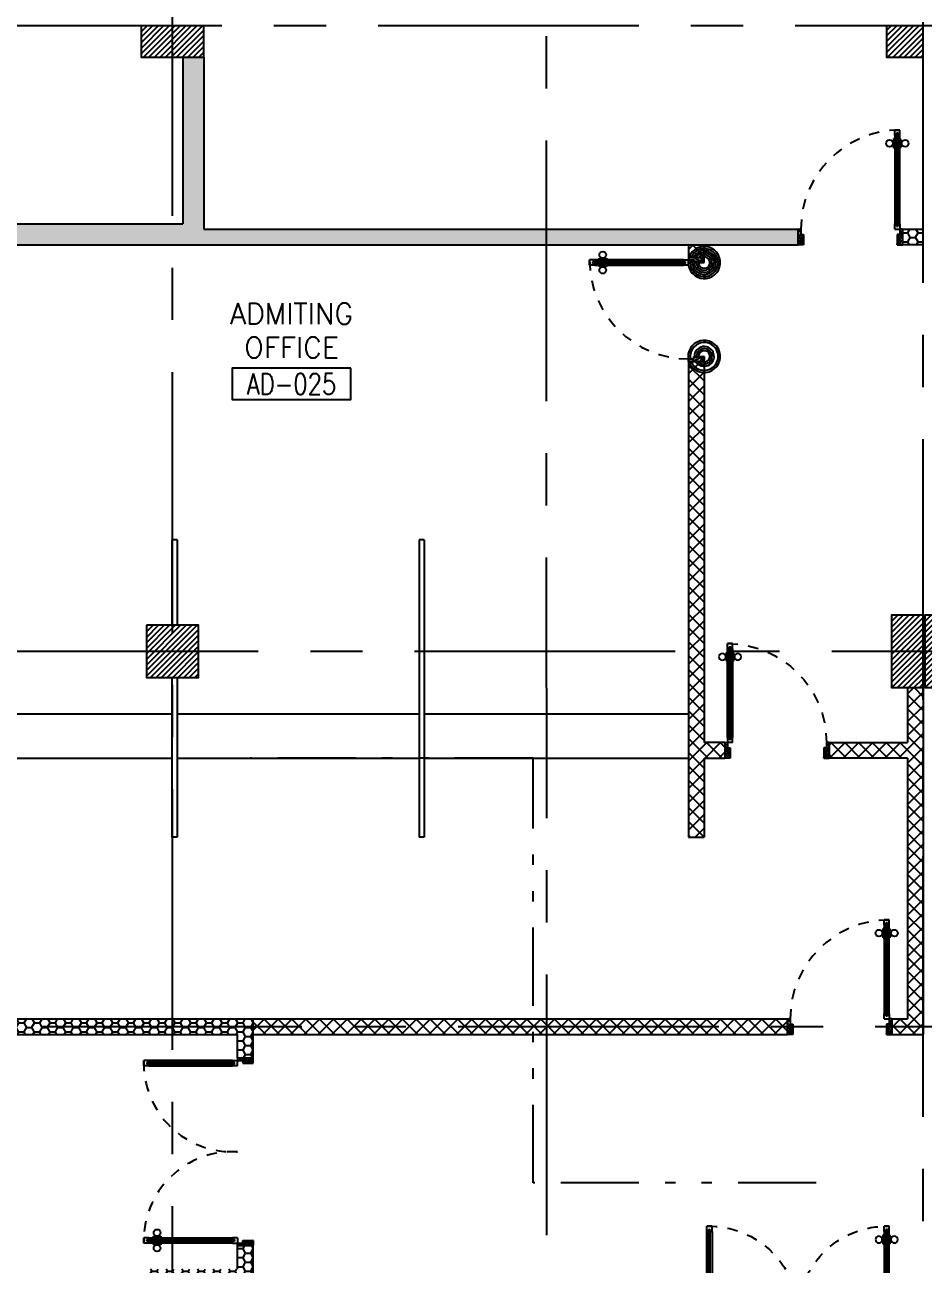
# Model space of a CAD drawing. Extents: x 417866.9 to 417960.2, y 43448 to 43538.2.
# Drawn here: x 417897.28 to 417905.91, y 43482.59 to 43494.48 of the extents above; entities that cross this region are included whole.
import ezdxf
from ezdxf.enums import TextEntityAlignment as Align

# ---------------------------------------------------------------- set-up
doc = ezdxf.new("R2010")
doc.units = 0
doc.header["$MEASUREMENT"] = 0
for name, pattern in [('2DASHES', [1.7, 0.75, -0.25, 0.1, -0.25, 0.1, -0.25]), ('CENTERX2', [4, 2.5, -0.5, 0.5, -0.5]), ('HIDDEN', [0.375, 0.25, -0.125])]:
    doc.linetypes.add(name, pattern=pattern)
doc.layers.get('0').update_dxf_attribs({"linetype": 'CONTINUOUS'})
for name, color, linetype in [('AXES', 11, 'CENTERX2'), ('COL', 2, 'CONTINUOUS'), ('DOOR', 4, 'CONTINUOUS'), ('EJ', 8, 'CONTINUOUS'), ('HAT', 8, 'CONTINUOUS'), ('IND-ES-L', 6, '2DASHES'), ('PART', 9, 'CONTINUOUS'), ('RM-BOX', 2, 'CONTINUOUS'), ('RM-NAME', 2, 'CONTINUOUS'), ('RM-NO', 2, 'CONTINUOUS'), ('WALL', 2, 'CONTINUOUS'), ('WallType', 11, 'CONTINUOUS'), ('WallType2', 3, 'CONTINUOUS')]:
    doc.layers.add(name, color=color, linetype=linetype)
doc.styles.add('ROMANS', font='ROMANS.shx', dxfattribs={"width": 0.6})
pattern_1 = [(0, (0, 0), (0.075, 0.04330127), [0.05, -0.1]), (120, (0, 0), (-0.074999999836, 0.043301270284), [0.05, -0.1]), (60, (0, 0), (1.64e-10, 0.086602540284), [-0.1, 0.05])]
pattern_2 = [(45, (0, 0), (-0.066291260736, 0.066291260736), []), (135, (0, 0), (-0.066291260736, -0.066291260736), [])]

# ---------------------------------------------------------------- blocks, each defined once
blk = doc.blocks.new('A$C272A55A0')
at = {"layer": 'DOOR', "color": 0, "linetype": 'ByBlock'}
for p, q in [((0, 900), (0, 1050)), ((50, 1050), (0, 1050)), ((50, 950), (50, 1050)), ((1750, 950), (1750, 1050)), ((1750, 1050), (1800, 1050)), ((1800, 1050), (1800, 900)), ((0, 900), (25, 900)), ((25, 950), (50, 950)), ((25, 900), (25, 950)), ((75, 900), (25, 900)), ((25, 850), (25, 900)), ((42, 850), (25, 850)), ((58, 870), (42, 870)), ((42, 870), (42, 850)), ((58, 850), (58, 870)), ((75, 850), (58, 850)), ((75, 900), (75, 850)), ((1725, 900), (1775, 900)), ((1725, 900), (1725, 850)), ((1725, 850), (1742, 850)), ((1742, 870), (1758, 870)), ((1742, 850), (1742, 870)), ((1775, 950), (1750, 950)), ((1758, 870), (1758, 850)), ((1758, 850), (1775, 850)), ((1775, 900), (1775, 950)), ((1800, 900), (1775, 900)), ((1775, 850), (1775, 900)), ((1718, 160), (1709, 160)), ((1709, 95), (1709, 160)), ((1725, 173), (1718, 173)), ((1718, 173), (1718, 83)), ((1718, 95), (1718, 160)), ((1775, 173), (1782, 173)), ((1782, 173), (1782, 83)), ((1782, 160), (1791, 160)), ((1782, 95), (1782, 160)), ((1791, 95), (1791, 160)), ((25, 50), (42, 50)), ((25, 50), (25, 0)), ((25, 0), (75, 0)), ((75, 0), (25, 0)), ((42, 50), (42, 30)), ((42, 30), (58, 30)), ((58, 50), (75, 50)), ((58, 50), (58, 30)), ((75, 50), (75, 0)), ((1718, 95), (1709, 95)), ((1725, 83), (1718, 83)), ((1742, 50), (1725, 50)), ((1725, 50), (1725, 0)), ((1775, 0), (1725, 0)), ((1725, 0), (1775, 0)), ((1742, 50), (1742, 30)), ((1758, 30), (1742, 30)), ((1775, 50), (1758, 50)), ((1758, 50), (1758, 30)), ((1775, 83), (1782, 83)), ((1775, 50), (1775, 0)), ((1782, 95), (1791, 95))]:
    blk.add_line(p, q, dxfattribs=at)
at = {"layer": 'DOOR', "color": 9, "linetype": 'ByBlock'}
for p, q in [((50, 1050), (0, 1010)), ((50, 1050), (0, 937)), ((50, 1050), (37, 950)), ((1750, 1050), (1800, 1010)), ((1750, 1050), (1800, 937)), ((1750, 1050), (1763, 950))]:
    blk.add_line(p, q, dxfattribs=at)
at = {"layer": 'DOOR', "linetype": 'ByBlock'}
for p, q in [((25, 850), (25, 50)), ((42, 850), (42, 50)), ((58, 850), (58, 50)), ((75, 50), (75, 850)), ((1725, 50), (1725, 850)), ((1742, 850), (1742, 50)), ((1758, 850), (1758, 50)), ((1775, 850), (1775, 50))]:
    blk.add_line(p, q, dxfattribs=at)
at = {"layer": 'DOOR', "color": 0, "linetype": 'ByBlock'}
for centre in [(1676, 128), (1824, 128)]:
    blk.add_circle(centre, 32.4, dxfattribs=at)
at = {"layer": 'DOOR', "color": 9, "linetype": 'ByBlock'}
for centre, radius, start, end in [((50, 1050), 54.4, 203.2074, 270), ((50, 1050), 74.4, 227.7764, 270), ((50, 1050), 94.4, 238.0182, 270), ((50, 1050), 34.4, 180, 270), ((50, 1050), 14.4, 180, 270), ((1750, 1050), 14.4, 270, 0), ((1750, 1050), 34.4, 270, 0), ((1750, 1050), 54.4, 270, 336.7926), ((1750, 1050), 74.4, 270, 312.2236), ((1750, 1050), 94.4, 270, 301.9818), ((50, 1050), 114, 244.0838, 257.3774), ((50, 1050), 134, 248.1598, 259.28), ((50, 1050), 154, 251.1053, 256.2858), ((1750, 1050), 114, 282.6226, 295.9162), ((1750, 1050), 134, 280.72, 291.8402), ((1750, 1050), 154, 283.7142, 288.8947)]:
    blk.add_arc(centre, radius, start, end, dxfattribs=at)
at = {"layer": 'DOOR', "linetype": 'HIDDEN', "ltscale": 0.5}
for centre, start, end in [((50, 851), 268.3174, 3.2965), ((1750, 851), 176.7035, 271.6826)]:
    blk.add_arc(centre, 851, start, end, dxfattribs=at)
at = {"layer": 'WALL', "linetype": 'ByBlock'}
blk.add_line((1800, 900), (1800, 1050), dxfattribs=at)
blk = doc.blocks.new('COL50')
at = {"layer": 'COL'}
blk.add_lwpolyline([(-250, 250), (-250, -250), (250, -250), (250, 250)], close=True, dxfattribs=at)
blk = doc.blocks.new('*X93')
at = {"color": 0}
for p, q in [((203889, 32274), (204376, 32761)), ((203889, 32327), (204323, 32761)), ((203889, 32380), (204270, 32761)), ((203889, 32433), (204217, 32761)), ((203889, 32486), (204164, 32761)), ((203889, 32539), (204111, 32761)), ((203889, 32592), (204058, 32761)), ((203889, 32645), (204005, 32761)), ((203889, 32698), (203952, 32761)), ((203889, 32751), (203899, 32761)), ((203929, 32261), (204389, 32721)), ((203982, 32261), (204389, 32668)), ((204035, 32261), (204389, 32615)), ((204088, 32261), (204389, 32562)), ((204141, 32261), (204389, 32509)), ((204194, 32261), (204389, 32456)), ((204247, 32261), (204389, 32403)), ((204300, 32261), (204389, 32349)), ((204353, 32261), (204389, 32296))]:
    blk.add_line(p, q, dxfattribs=at)
blk = doc.blocks.new('C11')
at = {"layer": 'HAT'}
h = blk.add_hatch(dxfattribs=at)
h.set_pattern_fill('ANSI31', color=256, scale=300, style=0)
h.set_pattern_definition([(45, (-383765.23, -62181), (-26.5165043, 26.5165043), [])])
h.paths.add_polyline_path([(-20, 350), (-20, 700), (-320, 700), (-320, 350)])
h.paths.add_polyline_path([(-320, 0), (-20, 0), (-20, 350), (-320, 350)])
h = blk.add_hatch(dxfattribs=at)
h.set_pattern_fill('ANSI31', color=256, scale=300, style=0)
h.set_pattern_definition([(45, (-383445.23, -62181), (-26.5165043, 26.5165043), [])])
h.paths.add_polyline_path([(300, 350), (300, 700), (0, 700), (0, 350)])
h.paths.add_polyline_path([(0, 0), (300, 0), (300, 350), (0, 350)])
at = {"layer": 'COL'}
for points in [[(-20, 700), (-20, 0), (-320, 0), (-320, 700)], [(300, 700), (300, 0), (0, 0), (0, 700)]]:
    blk.add_lwpolyline(points, close=True, dxfattribs=at)
blk = doc.blocks.new('RM1')
at = {"layer": 'RM-BOX'}
blk.add_lwpolyline([(570, -200), (-570, -200), (-570, -500), (570, -500)], close=True, dxfattribs=at)
at = {"layer": 'RM-NAME', "style": 'ROMANS'}
for tag, p in [('ROOMNAME1', (0, 324)), ('ROOMNAME2', (0, 0))]:
    blk.add_attdef(tag, text='', height=200, dxfattribs=at).set_placement(p, align=Align.MIDDLE)
at = {"layer": 'RM-NO', "style": 'ROMANS', "width": 0.8}
blk.add_attdef('ROOMNO', text='', height=200, dxfattribs=at).set_placement((0, -350), align=Align.MIDDLE)
blk = doc.blocks.new('DOOR1000')
at = {"layer": 'DOOR', "color": 7, "linetype": 'ByBlock'}
for p, q in [((-150, 0), (0, 0)), ((-150, 0), (-150, -25)), ((0, -50), (-114, 0)), ((0, -50), (-40, 0)), ((0, -50), (0, 0)), ((-1100, -25), (-1100, -75)), ((-1100, -75), (-1100, -25)), ((-1050, -25), (-1100, -25)), ((-1050, -75), (-1100, -75)), ((-1070, -42), (-1070, -58)), ((-1050, -42), (-1070, -42)), ((-1050, -58), (-1070, -58)), ((-1050, -25), (-1050, -42)), ((-1050, -58), (-1050, -75)), ((-1018, -25), (-1018, -18)), ((-928, -18), (-1018, -18)), ((-1018, -75), (-1018, -82)), ((-928, -82), (-1018, -82)), ((-1005, -18), (-1005, -9)), ((-1005, -9), (-940, -9)), ((-1005, -18), (-940, -18)), ((-1005, -82), (-1005, -91)), ((-1005, -82), (-940, -82)), ((-1005, -91), (-940, -91)), ((-940, -18), (-940, -9)), ((-940, -82), (-940, -91)), ((-928, -25), (-928, -18)), ((-928, -75), (-928, -82)), ((-200, -25), (-150, -25)), ((-200, -42), (-200, -25)), ((-180, -42), (-200, -42)), ((-200, -58), (-180, -58)), ((-200, -75), (-200, -58)), ((-150, -75), (-200, -75)), ((-180, -58), (-180, -42)), ((-150, -25), (-100, -25)), ((-150, -75), (-150, -25)), ((-100, -25), (-100, -50)), ((0, -50), (-100, -37)), ((-100, -50), (0, -50)), ((0, -950), (-114, -1000)), ((-100, -975), (-100, -950)), ((0, -950), (-100, -963)), ((-100, -950), (0, -950)), ((0, -950), (-40, -1000)), ((0, -950), (0, -1000)), ((-150, -975), (-100, -975)), ((-150, -1000), (-150, -975)), ((-150, -1000), (0, -1000)), ((0, -1000), (-150, -1000))]:
    blk.add_line(p, q, dxfattribs=at)
at = {"layer": 'DOOR', "linetype": 'ByBlock'}
for p, q in [((-200, -25), (-1050, -25)), ((-200, -42), (-1050, -42)), ((-200, -58), (-1050, -58)), ((-1050, -75), (-200, -75))]:
    blk.add_line(p, q, dxfattribs=at)
at = {"layer": 'DOOR', "color": 7, "linetype": 'ByBlock'}
for centre in [(-973, 24), (-973, -124)]:
    blk.add_circle(centre, 32.4, dxfattribs=at)
for centre, radius, start, end in [((0, -50), 154, 161.1053, 166.2858), ((0, -50), 94.4, 148.0182, 180), ((0, -50), 134, 158.1598, 169.28), ((0, -50), 114, 154.0838, 167.3774), ((0, -50), 74.4, 137.7764, 180), ((0, -50), 54.4, 113.2074, 180), ((0, -50), 34.4, 90, 180), ((0, -50), 14.4, 90, 180), ((0, -950), 94.4, 180, 211.9818), ((0, -950), 74.4, 180, 222.2236), ((0, -950), 54.4, 180, 246.7926), ((0, -950), 34.4, 180, 270), ((0, -950), 14.4, 180, 270), ((0, -950), 154, 193.7142, 198.8947), ((0, -950), 134, 190.72, 201.8402)]:
    blk.add_arc(centre, radius, start, end, dxfattribs=at)
at = {"layer": 'DOOR', "linetype": 'HIDDEN', "ltscale": 0.5}
blk.add_arc((-150, -25), 950, 180, 270, dxfattribs=at)

msp = doc.modelspace()

# ---------------------------------------------------------------- hatches: boundary and pattern name
at = {"layer": 'HAT'}
h = msp.add_hatch(dxfattribs=at)
h.set_pattern_fill('ANSI31', color=256, scale=0.3, style=0)
h.set_pattern_definition([(45, (417540.151385, 43455.643322), (-0.0265165043, 0.0265165043), [])])
h.paths.add_polyline_path([(417898.6966, 43494.1743), (417898.6966, 43494.4743), (417898.3966, 43494.4743), (417898.3966, 43494.1743)])
h.paths.add_polyline_path([(417898.9966, 43494.1743), (417898.9966, 43494.4743), (417898.6966, 43494.4743), (417898.6966, 43494.1743)])
h = msp.add_hatch(dxfattribs=at)
h.set_pattern_fill('ANSI31', color=256, scale=0.3, style=0)
h.set_pattern_definition([(45, (417522.151385, 43455.643322), (-0.0265165043, 0.0265165043), [])])
h.paths.add_polyline_path([(417905.5466, 43494.1743), (417905.8966, 43494.1743), (417905.8966, 43494.4743), (417905.5466, 43494.4743)])
at = {"layer": 'WallType'}
h = msp.add_hatch(dxfattribs=at)
h.set_pattern_fill('ANSI37', color=256, scale=0.75, style=0)
h.set_pattern_definition(pattern_2)
h.paths.add_polyline_path([(417903.7966, 43492.3743), (417903.6466, 43492.3743), (417903.6466, 43492.2539), (417903.7966, 43492.2539)])
h = msp.add_hatch(dxfattribs=at)
h.set_pattern_fill('ANSI37', color=256, scale=0.75, style=0)
h.set_pattern_definition(pattern_2)
h.paths.add_polyline_path([(417903.7966, 43491.2539), (417903.6466, 43491.2539), (417903.6466, 43486.6933), (417903.7966, 43486.6933), (417903.7966, 43487.4493), (417903.9943, 43487.4493), (417903.9943, 43487.5993), (417903.8943, 43487.5993), (417903.7966, 43487.5993)])
h = msp.add_hatch(dxfattribs=at)
h.set_pattern_fill('ANSI37', color=256, scale=0.75, style=0)
h.set_pattern_definition(pattern_2)
h.paths.add_polyline_path([(417902.156, 43484.9493), (417899.4716, 43484.9493), (417899.4716, 43484.7993), (417902.156, 43484.7993)])
h.paths.add_polyline_path([(417904.5966, 43484.9493), (417902.156, 43484.9493), (417902.156, 43484.7993), (417904.5966, 43484.7993)])
h.paths.add_polyline_path([(417905.8966, 43488.1243), (417905.7466, 43488.1243), (417905.7466, 43487.5993), (417904.9943, 43487.5993), (417904.9943, 43487.4493), (417905.7466, 43487.4493), (417905.7466, 43484.9493), (417905.5966, 43484.9493), (417905.5966, 43484.7993), (417905.8966, 43484.7993)])
at = {"layer": 'WallType2'}
h = msp.add_hatch(dxfattribs=at)
h.set_pattern_fill('HONEY', color=256, scale=0.4, style=0)
h.set_pattern_definition(pattern_1)
h.paths.add_polyline_path([(417904.6989, 43492.5243), (417898.9966, 43492.5243), (417898.9966, 43494.1743), (417898.7966, 43494.1743), (417898.7966, 43492.5743), (417896.0966, 43492.5743), (417896.0966, 43492.3743), (417903.7966, 43492.3743), (417903.7966, 43492.3743), (417904.6989, 43492.3743)])
h = msp.add_hatch(dxfattribs=at)
h.set_pattern_fill('HONEY', color=256, scale=0.4, style=0)
h.set_pattern_definition(pattern_1)
h.paths.add_polyline_path([(417905.8966, 43492.5243), (417905.6989, 43492.5243), (417905.6989, 43492.3743), (417905.8966, 43492.3743)])
h = msp.add_hatch(dxfattribs=at)
h.set_pattern_fill('HONEY', color=256, scale=0.4, style=0)
h.set_pattern_definition(pattern_1)
h.paths.add_polyline_path([(417896.0966, 43485.9743), (417895.8966, 43485.9743), (417895.8966, 43485.7243), (417895.8966, 43484.7993), (417899.3216, 43484.7993), (417899.3216, 43484.5743), (417899.4716, 43484.5743), (417899.4716, 43484.9493), (417896.0966, 43484.9493)])
h.paths.add_polyline_path([(417896.0966, 43487.1743), (417895.8966, 43487.1743), (417895.8966, 43486.2243), (417896.0966, 43486.2243), (417896.0966, 43486.2257)])
h = msp.add_hatch(dxfattribs=at)
h.set_pattern_fill('HONEY', color=256, scale=0.4, style=0)
h.set_pattern_definition(pattern_1)
h.paths.add_polyline_path([(417898.5966, 43482.3993), (417899.4716, 43482.3993), (417899.4716, 43482.7743), (417899.3216, 43482.7743), (417899.3216, 43482.5493), (417898.4466, 43482.5493), (417898.4466, 43481.5243), (417898.5966, 43481.5243)])

# ---------------------------------------------------------------- linework, layer by layer
at = {"layer": 'AXES'}
for p, q in [((417898.6966, 43448.6529), (417898.6966, 43537.5491)), ((417905.8966, 43460.01), (417905.8966, 43537.1991)), ((417902.2966, 43466.8743), (417902.2678, 43525.6943)), ((417959.1694, 43494.4743), (417889.6966, 43494.4743)), ((417959.5194, 43488.4743), (417889.6966, 43488.4743)), ((417947.9366, 43484.8743), (417873.4766, 43484.8743))]:
    msp.add_line(p, q, dxfattribs=at)
at = {"layer": 'COL'}
for points in [[(417898.9966, 43494.4743), (417898.3966, 43494.4743), (417898.3966, 43494.1743), (417898.9966, 43494.1743)], [(417905.5466, 43494.4743), (417905.5466, 43494.1743), (417905.8966, 43494.1743), (417905.8966, 43494.4743)]]:
    msp.add_lwpolyline(points, close=True, dxfattribs=at)
at = {"layer": 'IND-ES-L'}
msp.add_lwpolyline([(417904.8712, 43483.3754), (417902.156, 43483.3754), (417902.156, 43487.4504), (417899.4408, 43487.4504)], dxfattribs=at)
at = {"layer": 'PART'}
for p, q in [((417898.6908, 43489.5436), (417898.6908, 43488.7243)), ((417898.7408, 43489.5436), (417898.6908, 43489.5436)), ((417898.7408, 43489.5436), (417898.7408, 43488.7243)), ((417901.0623, 43489.5436), (417901.0623, 43486.6937)), ((417901.1123, 43489.5436), (417901.0623, 43489.5436)), ((417901.1123, 43489.5436), (417901.1123, 43486.6937)), ((417898.6908, 43488.2243), (417898.6908, 43486.6937)), ((417898.7408, 43488.2243), (417898.7408, 43486.6937)), ((417896.0966, 43487.8743), (417898.6908, 43487.8743)), ((417898.7408, 43487.8743), (417901.0623, 43487.8743)), ((417901.1123, 43487.8743), (417903.6466, 43487.8743)), ((417896.0966, 43487.4493), (417898.6908, 43487.4493)), ((417898.7408, 43487.4493), (417901.0623, 43487.4493)), ((417901.1123, 43487.4493), (417903.6466, 43487.4493)), ((417898.7408, 43486.6937), (417898.6908, 43486.6937)), ((417901.1123, 43486.6937), (417901.0623, 43486.6937))]:
    msp.add_line(p, q, dxfattribs=at)
at = {"layer": 'WALL'}
for p, q in [((417898.7966, 43494.1743), (417898.7966, 43492.5743)), ((417898.9966, 43494.1743), (417898.9966, 43492.5243)), ((417896.0966, 43492.5743), (417898.7966, 43492.5743)), ((417898.9966, 43492.5243), (417904.6989, 43492.5243)), ((417904.6989, 43492.5243), (417904.6989, 43492.3743)), ((417905.6989, 43492.5243), (417905.6989, 43492.3743)), ((417905.6989, 43492.5243), (417905.8966, 43492.5243)), ((417905.6989, 43492.5243), (417905.799, 43492.5243)), ((417896.0966, 43492.3743), (417903.7966, 43492.3743)), ((417903.6466, 43492.3743), (417903.6466, 43492.2539)), ((417903.6466, 43492.3743), (417903.6466, 43492.2539)), ((417903.7966, 43492.3743), (417903.7966, 43492.2539)), ((417903.7966, 43492.3743), (417904.6989, 43492.3743)), ((417903.7966, 43492.3743), (417903.7966, 43492.2539)), ((417905.8966, 43492.3743), (417905.6989, 43492.3743)), ((417903.6466, 43492.2539), (417903.7966, 43492.2539)), ((417903.6466, 43491.2539), (417903.7966, 43491.2539)), ((417903.6466, 43491.2539), (417903.6466, 43486.6933)), ((417903.7966, 43491.2539), (417903.7966, 43487.5993)), ((417905.8966, 43488.2243), (417905.8966, 43484.7993)), ((417905.7466, 43488.1243), (417905.7466, 43487.5993)), ((417903.9943, 43487.5993), (417903.7966, 43487.5993)), ((417903.9943, 43487.5993), (417903.8943, 43487.5993)), ((417903.9943, 43487.5993), (417903.9943, 43487.4493)), ((417904.9943, 43487.5993), (417904.9943, 43487.4493)), ((417904.9943, 43487.5993), (417904.9943, 43487.4493)), ((417904.9943, 43487.5993), (417905.7466, 43487.5993)), ((417904.9943, 43487.5993), (417905.0943, 43487.5993)), ((417903.7966, 43487.4493), (417903.9943, 43487.4493)), ((417903.7966, 43487.4493), (417903.7966, 43486.6933)), ((417905.7466, 43487.4493), (417904.9943, 43487.4493)), ((417905.7466, 43487.4493), (417905.7466, 43484.9493)), ((417903.6466, 43486.6933), (417903.7966, 43486.6933)), ((417896.0966, 43484.9493), (417904.5966, 43484.9493)), ((417899.4716, 43484.5743), (417899.4716, 43484.9493)), ((417904.5966, 43484.9493), (417904.5966, 43484.7993)), ((417904.5966, 43484.9493), (417904.5966, 43484.7993)), ((417905.5966, 43484.7993), (417905.5966, 43484.9493)), ((417905.5966, 43484.9493), (417905.7466, 43484.9493)), ((417905.5966, 43484.9493), (417905.5966, 43484.7993)), ((417905.5966, 43484.9493), (417905.6967, 43484.9493)), ((417895.8966, 43484.7993), (417899.3216, 43484.7993)), ((417899.3216, 43484.5743), (417899.3216, 43484.7993)), ((417899.4716, 43484.7993), (417904.5966, 43484.7993)), ((417905.5966, 43484.7993), (417905.8966, 43484.7993)), ((417899.3216, 43484.5743), (417899.4716, 43484.5743)), ((417899.3216, 43482.5493), (417899.3216, 43482.7743)), ((417899.3216, 43482.7743), (417899.4716, 43482.7743)), ((417899.4716, 43482.3993), (417899.4716, 43482.7743))]:
    msp.add_line(p, q, dxfattribs=at)

# ---------------------------------------------------------------- block references
at = {"layer": 'COL', "xscale": 0.001000000047497451, "yscale": 0.0009999999892897904, "zscale": 0.001}
msp.add_blockref('COL50', (417898.6966, 43488.4743), dxfattribs=at)
at = {"layer": 'DOOR', "yscale": 0.0009999999892897904, "zscale": 0.001}
for p, xscale, rotation in [((417905.6989, 43492.3743), 0.0009999999892897904, 270), ((417903.9943, 43487.4493), -0.0009999999892897904, 90), ((417905.5966, 43484.7993), 0.0009999999892897904, 270)]:
    msp.add_blockref('DOOR1000', p, dxfattribs=dict(at, xscale=xscale, rotation=rotation))
at = {"layer": 'DOOR', "xscale": 0.001000000047497451, "yscale": 0.0009999999892897904, "zscale": 0.001}
msp.add_blockref('DOOR1000', (417903.7966, 43492.2539), dxfattribs=at)
at = {"layer": 'DOOR', "color": 0, "yscale": 0.0009999999892897904, "zscale": 0.001}
for p, xscale, rotation in [((417898.4213, 43484.5743), 0.0009999999892897904, 270), ((417903.7966, 43482.9604), -0.001000000047497451, 180)]:
    msp.add_blockref('A$C272A55A0', p, dxfattribs=dict(at, xscale=xscale, rotation=rotation))
at = {"layer": 'EJ', "color": 2, "linetype": 'ByBlock', "xscale": 0.001000000047497451, "yscale": 0.0009999999892897904, "zscale": 0.001}
msp.add_blockref('C11', (417905.9166, 43488.1243), dxfattribs=at)
at = {"layer": 'HAT', "xscale": 0.001000000047497451, "yscale": 0.0009999999892897904, "zscale": 0.001}
msp.add_blockref('RM1', (417899.8387, 43491.3894), dxfattribs=at).add_auto_attribs({'ROOMNO': 'AD-025', 'ROOMNAME2': 'OFFICE', 'ROOMNAME1': 'ADMITING'})
msp.add_blockref('*X93', (417694.5581, 43455.9633), dxfattribs=at)

doc.saveas('drawing.dxf')
